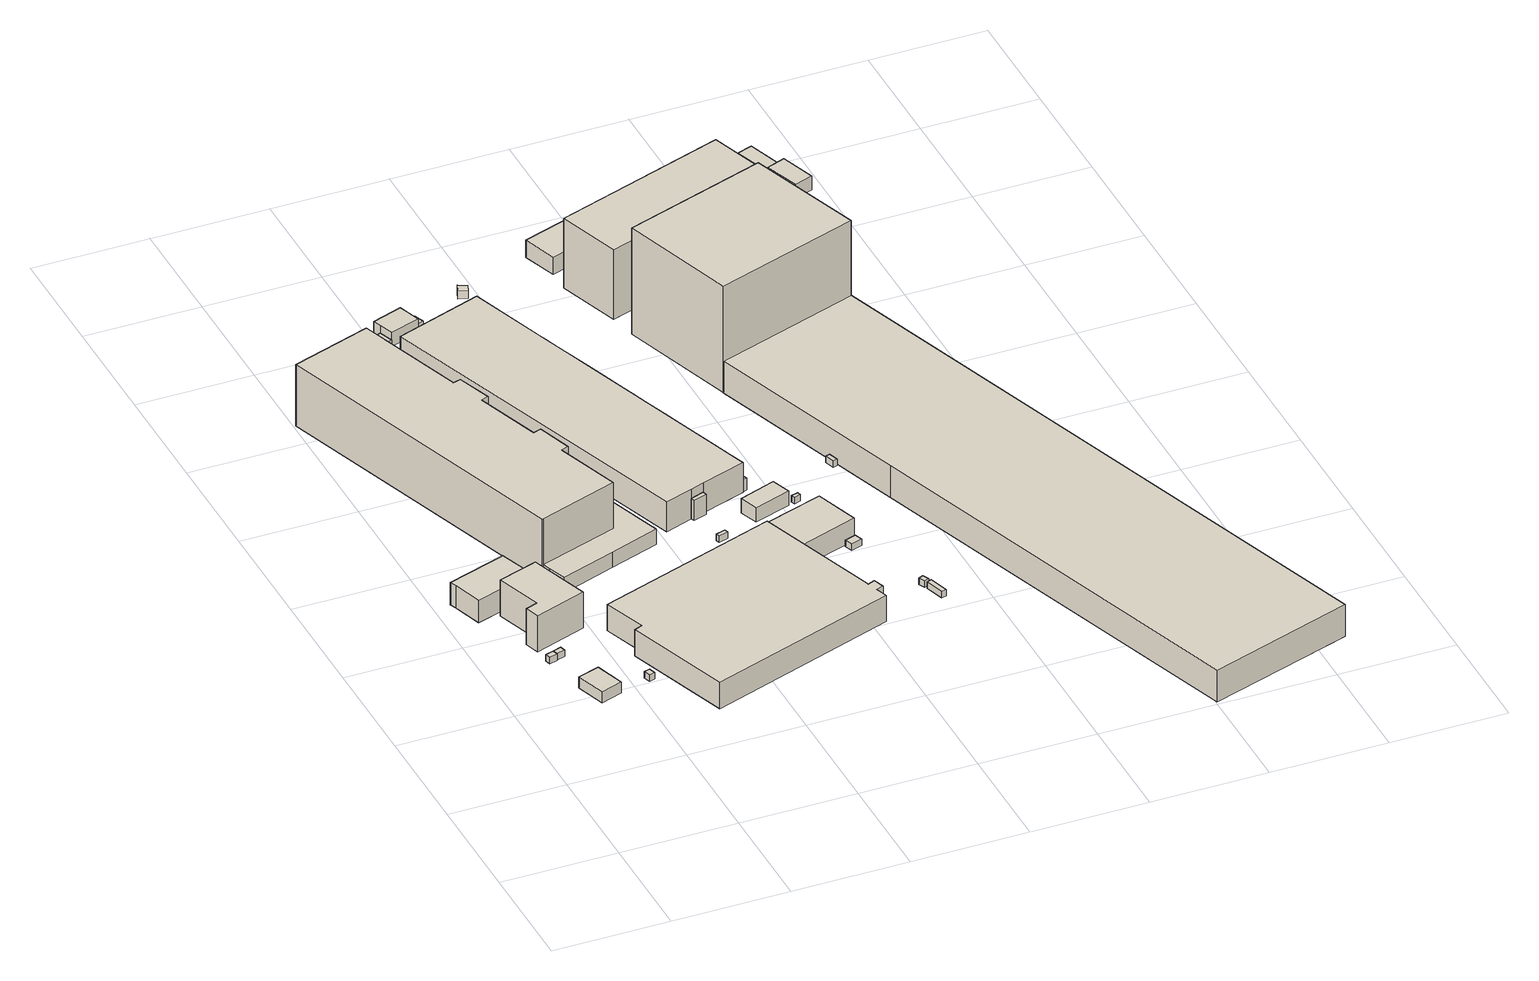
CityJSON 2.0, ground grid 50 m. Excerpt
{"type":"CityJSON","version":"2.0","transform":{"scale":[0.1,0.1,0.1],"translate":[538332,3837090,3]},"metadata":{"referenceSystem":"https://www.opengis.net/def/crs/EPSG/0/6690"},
"CityObjects":{
"building1":{"type":"Building","attributes":{"class":"3001","BuildingDetailAttribute.specifiedBuildingCoverageRate":0.6,"BuildingDetailAttribute.surveyYear":2017,"BuildingHighTideRiskAttribute.description":"1","BuildingHighTideRiskAttribute.rank":"2","BuildingHighTideRiskAttribute.depth":1.92,"BuildingIDAttribute.prefecture":"27","BuildingIDAttribute.city":"27104"},"geometry":[{"type":"Solid","lod":"1","boundaries":[[[[0,1,2,3]],[[2,4,5,3]],[[1,6,4,2]],[[0,7,6,1]],[[3,5,7,0]],[[4,6,7,5]]]]}]},
"building2":{"type":"Building","attributes":{"計測周辺長":46.52,"1/2500図郭":45,"区名":"此花区","町丁目名称":"常吉１丁目","街区番号":1,"class":"3001","usage":"441","measuredHeight":5.2,"storeysAboveGround":1,"BuildingDetailAttribute.buildingRoofEdgeArea":132.07,"BuildingDetailAttribute.buildingStructureType":"610","BuildingDetailAttribute.buildingStructureOrgType":"2","BuildingDetailAttribute.detailedUsage":"1510","BuildingDetailAttribute.specifiedBuildingCoverageRate":0.6,"BuildingDetailAttribute.surveyYear":2017,"BuildingHighTideRiskAttribute.description":"1","BuildingHighTideRiskAttribute.rank":"2","BuildingHighTideRiskAttribute.depth":2.09,"BuildingIDAttribute.prefecture":"27","BuildingIDAttribute.city":"27104"},"geometry":[{"type":"Solid","lod":"1","boundaries":[[[[8,9,10,11]],[[10,12,13,11]],[[9,14,12,10]],[[8,15,14,9]],[[11,13,15,8]],[[12,14,15,13]]]]}]},
"building3":{"type":"Building","attributes":{"class":"3001","BuildingDetailAttribute.specifiedBuildingCoverageRate":0.6,"BuildingDetailAttribute.surveyYear":2017,"BuildingHighTideRiskAttribute.description":"1","BuildingHighTideRiskAttribute.rank":"2","BuildingHighTideRiskAttribute.depth":1.92,"BuildingIDAttribute.prefecture":"27","BuildingIDAttribute.city":"27104"},"geometry":[{"type":"Solid","lod":"1","boundaries":[[[[16,17,18,19]],[[18,20,21,19]],[[17,22,20,18]],[[16,23,22,17]],[[19,21,23,16]],[[20,22,23,21]]]]}]},
"building4":{"type":"Building","attributes":{"計測周辺長":86.78,"1/2500図郭":45,"区名":"此花区","町丁目名称":"常吉１丁目","街区番号":1,"class":"3002","usage":"441","measuredHeight":10.4,"storeysAboveGround":2,"BuildingDetailAttribute.buildingRoofEdgeArea":440.98,"BuildingDetailAttribute.buildingStructureType":"610","BuildingDetailAttribute.buildingStructureOrgType":"2","BuildingDetailAttribute.detailedUsage":"1510","BuildingDetailAttribute.specifiedBuildingCoverageRate":0.6,"BuildingDetailAttribute.surveyYear":2017,"BuildingHighTideRiskAttribute.description":"1","BuildingHighTideRiskAttribute.rank":"2","BuildingHighTideRiskAttribute.depth":2.45,"BuildingIDAttribute.prefecture":"27","BuildingIDAttribute.city":"27104"},"geometry":[{"type":"Solid","lod":"1","boundaries":[[[[24,25,26,27,28,29]],[[28,30,31,29]],[[27,32,30,28]],[[26,33,32,27]],[[25,34,33,26]],[[24,35,34,25]],[[29,31,35,24]],[[30,32,33,34,35,31]]]]}]},
"building5":{"type":"Building","attributes":{"計測周辺長":102.3,"1/2500図郭":45,"区名":"此花区","町丁目名称":"常吉１丁目","街区番号":1,"class":"3002","usage":"431","measuredHeight":16.8,"storeysAboveGround":4,"BuildingDetailAttribute.buildingRoofEdgeArea":534.47,"BuildingDetailAttribute.buildingStructureType":"603","BuildingDetailAttribute.buildingStructureOrgType":"3","BuildingDetailAttribute.detailedUsage":"1720","BuildingDetailAttribute.specifiedBuildingCoverageRate":0.6,"BuildingDetailAttribute.surveyYear":2017,"BuildingHighTideRiskAttribute.description":"1","BuildingHighTideRiskAttribute.rank":"2","BuildingHighTideRiskAttribute.depth":2.04,"BuildingIDAttribute.prefecture":"27","BuildingIDAttribute.city":"27104"},"geometry":[{"type":"Solid","lod":"1","boundaries":[[[[36,37,38,39,40,41]],[[40,42,43,41]],[[39,44,42,40]],[[38,45,44,39]],[[37,46,45,38]],[[36,47,46,37]],[[41,43,47,36]],[[42,44,45,46,47,43]]]]}]},
"building6":{"type":"Building","attributes":{"class":"3001","BuildingDetailAttribute.specifiedBuildingCoverageRate":0.6,"BuildingDetailAttribute.surveyYear":2017,"BuildingHighTideRiskAttribute.description":"1","BuildingHighTideRiskAttribute.rank":"2","BuildingHighTideRiskAttribute.depth":1.84,"BuildingIDAttribute.prefecture":"27","BuildingIDAttribute.city":"27104"},"geometry":[{"type":"Solid","lod":"1","boundaries":[[[[48,49,50,51]],[[50,52,53,51]],[[49,54,52,50]],[[48,55,54,49]],[[51,53,55,48]],[[52,54,55,53]]]]}]},
"building7":{"type":"Building","attributes":{"計測周辺長":368.47,"1/2500図郭":45,"区名":"此花区","町丁目名称":"常吉１丁目","街区番号":1,"class":"3002","usage":"431","measuredHeight":28.6,"storeysAboveGround":4,"BuildingDetailAttribute.buildingRoofEdgeArea":5265.67,"BuildingDetailAttribute.buildingStructureType":"603","BuildingDetailAttribute.buildingStructureOrgType":"3","BuildingDetailAttribute.detailedUsage":"1720","BuildingDetailAttribute.specifiedBuildingCoverageRate":0.6,"BuildingDetailAttribute.surveyYear":2017,"BuildingHighTideRiskAttribute.description":"1","BuildingHighTideRiskAttribute.rank":"2","BuildingHighTideRiskAttribute.depth":2.55,"BuildingIDAttribute.prefecture":"27","BuildingIDAttribute.city":"27104"},"geometry":[{"type":"Solid","lod":"1","boundaries":[[[[56,57,58,59,60,61,62,63,64,65,66,67,68,69,70]],[[69,71,72,70]],[[68,73,71,69]],[[67,74,73,68]],[[66,75,74,67]],[[65,76,75,66]],[[64,77,76,65]],[[63,78,77,64]],[[62,79,78,63]],[[61,80,79,62]],[[60,81,80,61]],[[59,82,81,60]],[[58,83,82,59]],[[57,84,83,58]],[[56,85,84,57]],[[70,72,85,56]],[[71,73,74,75,76,77,78,79,80,81,82,83,84,85,72]]]]}]},
"building8":{"type":"Building","attributes":{"計測周辺長":368.47,"1/2500図郭":45,"区名":"此花区","町丁目名称":"常吉１丁目","街区番号":1,"class":"3003","usage":"431","measuredHeight":17.2,"storeysAboveGround":4,"BuildingDetailAttribute.buildingRoofEdgeArea":5265.67,"BuildingDetailAttribute.buildingStructureType":"603","BuildingDetailAttribute.buildingStructureOrgType":"3","BuildingDetailAttribute.detailedUsage":"1720","BuildingDetailAttribute.specifiedBuildingCoverageRate":0.6,"BuildingDetailAttribute.surveyYear":2017,"BuildingHighTideRiskAttribute.description":"1","BuildingHighTideRiskAttribute.rank":"2","BuildingHighTideRiskAttribute.depth":2.34,"BuildingIDAttribute.prefecture":"27","BuildingIDAttribute.city":"27104"},"geometry":[{"type":"MultiSurface","lod":"1","boundaries":[[[86,87,88,89]]]}]},
"building9":{"type":"Building","attributes":{"class":"3003","measuredHeight":17.2,"BuildingDetailAttribute.specifiedBuildingCoverageRate":0.6,"BuildingDetailAttribute.surveyYear":2017,"BuildingHighTideRiskAttribute.description":"1","BuildingHighTideRiskAttribute.rank":"2","BuildingHighTideRiskAttribute.depth":2.36,"BuildingIDAttribute.prefecture":"27","BuildingIDAttribute.city":"27104"},"geometry":[{"type":"Solid","lod":"1","boundaries":[[[[90,91,92]],[[91,93,94,92]],[[90,95,93,91]],[[92,94,95,90]],[[93,95,94]]]]}]},
"building10":{"type":"Building","attributes":{"計測周辺長":393.82,"1/2500図郭":45,"区名":"此花区","町丁目名称":"常吉１丁目","街区番号":1,"class":"3003","usage":"431","measuredHeight":7.1,"storeysAboveGround":2,"BuildingDetailAttribute.buildingRoofEdgeArea":1975.35,"BuildingDetailAttribute.buildingStructureType":"610","BuildingDetailAttribute.buildingStructureOrgType":"2","BuildingDetailAttribute.detailedUsage":"1720","BuildingDetailAttribute.specifiedBuildingCoverageRate":0.6,"BuildingDetailAttribute.surveyYear":2017,"BuildingHighTideRiskAttribute.description":"1","BuildingHighTideRiskAttribute.rank":"2","BuildingHighTideRiskAttribute.depth":2.43,"BuildingIDAttribute.prefecture":"27","BuildingIDAttribute.city":"27104"},"geometry":[{"type":"Solid","lod":"1","boundaries":[[[[96,97,98,99,100,101,102,89,86,103,104,105,106,107,108,109,110]],[[109,111,112,110]],[[108,113,111,109]],[[107,114,113,108]],[[106,115,114,107]],[[105,116,115,106]],[[104,117,116,105]],[[103,118,117,104]],[[86,119,118,103]],[[89,120,119,86]],[[102,121,120,89]],[[101,122,121,102]],[[100,123,122,101]],[[99,124,123,100]],[[98,125,124,99]],[[97,126,125,98]],[[96,127,126,97]],[[110,112,127,96]],[[111,113,114,115,116,117,118,119,120,121,122,123,124,125,126,127,112]]]]}]},
"building11":{"type":"Building","attributes":{"計測周辺長":293.39,"1/2500図郭":45,"区名":"此花区","町丁目名称":"常吉１丁目","街区番号":1,"class":"3001","usage":"431","measuredHeight":12.2,"storeysAboveGround":3,"BuildingDetailAttribute.buildingRoofEdgeArea":5353.62,"BuildingDetailAttribute.buildingStructureType":"603","BuildingDetailAttribute.buildingStructureOrgType":"3","BuildingDetailAttribute.detailedUsage":"1720","BuildingDetailAttribute.specifiedBuildingCoverageRate":0.6,"BuildingDetailAttribute.surveyYear":2017,"BuildingHighTideRiskAttribute.description":"1","BuildingHighTideRiskAttribute.rank":"2","BuildingHighTideRiskAttribute.depth":2.04,"BuildingIDAttribute.prefecture":"27","BuildingIDAttribute.city":"27104"},"geometry":[{"type":"Solid","lod":"1","boundaries":[[[[128,129,130,131,132,133,134,135,136,137]],[[136,138,139,137]],[[135,140,138,136]],[[134,141,140,135]],[[133,142,141,134]],[[132,143,142,133]],[[131,144,143,132]],[[130,145,144,131]],[[129,146,145,130]],[[128,147,146,129]],[[137,139,147,128]],[[138,140,141,142,143,144,145,146,147,139]]]]}]},
"building12":{"type":"Building","attributes":{"計測周辺長":13.87,"1/2500図郭":45,"区名":"此花区","町丁目名称":"常吉１丁目","街区番号":1,"class":"3001","usage":"431","measuredHeight":3.4,"storeysAboveGround":1,"BuildingDetailAttribute.buildingRoofEdgeArea":11.01,"BuildingDetailAttribute.buildingStructureType":"610","BuildingDetailAttribute.buildingStructureOrgType":"2","BuildingDetailAttribute.detailedUsage":"1720","BuildingDetailAttribute.specifiedBuildingCoverageRate":0.6,"BuildingDetailAttribute.surveyYear":2017,"BuildingHighTideRiskAttribute.description":"1","BuildingHighTideRiskAttribute.rank":"2","BuildingHighTideRiskAttribute.depth":2.72,"BuildingIDAttribute.prefecture":"27","BuildingIDAttribute.city":"27104"},"geometry":[{"type":"Solid","lod":"1","boundaries":[[[[148,149,150,151]],[[150,152,153,151]],[[149,154,152,150]],[[148,155,154,149]],[[151,153,155,148]],[[152,154,155,153]]]]}]},
"building13":{"type":"Building","attributes":{"class":"3001","BuildingDetailAttribute.specifiedBuildingCoverageRate":0.6,"BuildingDetailAttribute.surveyYear":2017,"BuildingHighTideRiskAttribute.description":"1","BuildingHighTideRiskAttribute.rank":"2","BuildingHighTideRiskAttribute.depth":2.04,"BuildingIDAttribute.prefecture":"27","BuildingIDAttribute.city":"27104"},"geometry":[{"type":"Solid","lod":"1","boundaries":[[[[156,157,158,159]],[[158,160,161,159]],[[157,162,160,158]],[[156,163,162,157]],[[159,161,163,156]],[[160,162,163,161]]]]}]},
"building14":{"type":"Building","attributes":{"計測周辺長":26.17,"1/2500図郭":45,"区名":"此花区","町丁目名称":"常吉１丁目","街区番号":1,"class":"3001","usage":"431","measuredHeight":3.2,"storeysAboveGround":1,"BuildingDetailAttribute.buildingRoofEdgeArea":42.69,"BuildingDetailAttribute.buildingStructureType":"610","BuildingDetailAttribute.buildingStructureOrgType":"2","BuildingDetailAttribute.detailedUsage":"1720","BuildingDetailAttribute.specifiedBuildingCoverageRate":0.6,"BuildingDetailAttribute.surveyYear":2017,"BuildingHighTideRiskAttribute.description":"1","BuildingHighTideRiskAttribute.rank":"2","BuildingHighTideRiskAttribute.depth":2.39,"BuildingIDAttribute.prefecture":"27","BuildingIDAttribute.city":"27104"},"geometry":[{"type":"Solid","lod":"1","boundaries":[[[[164,165,166,167]],[[166,168,169,167]],[[165,170,168,166]],[[164,171,170,165]],[[167,169,171,164]],[[168,170,171,169]]]]}]},
"building15":{"type":"Building","attributes":{"計測周辺長":47.71,"1/2500図郭":45,"区名":"此花区","町丁目名称":"常吉１丁目","街区番号":1,"class":"3001","usage":"431","measuredHeight":6.5,"storeysAboveGround":2,"BuildingDetailAttribute.buildingRoofEdgeArea":138.67,"BuildingDetailAttribute.buildingStructureType":"610","BuildingDetailAttribute.buildingStructureOrgType":"2","BuildingDetailAttribute.detailedUsage":"1720","BuildingDetailAttribute.specifiedBuildingCoverageRate":0.6,"BuildingDetailAttribute.surveyYear":2017,"BuildingHighTideRiskAttribute.description":"1","BuildingHighTideRiskAttribute.rank":"2","BuildingHighTideRiskAttribute.depth":2.25,"BuildingIDAttribute.prefecture":"27","BuildingIDAttribute.city":"27104"},"geometry":[{"type":"Solid","lod":"1","boundaries":[[[[172,173,174,175,176,177,178]],[[177,179,180,178]],[[176,181,179,177]],[[175,182,181,176]],[[174,183,182,175]],[[173,184,183,174]],[[172,185,184,173]],[[178,180,185,172]],[[179,181,182,183,184,185,180]]]]}]},
"building16":{"type":"Building","attributes":{"class":"3001","BuildingDetailAttribute.specifiedBuildingCoverageRate":0.6,"BuildingDetailAttribute.surveyYear":2017,"BuildingHighTideRiskAttribute.description":"1","BuildingHighTideRiskAttribute.rank":"2","BuildingHighTideRiskAttribute.depth":2.09,"BuildingIDAttribute.prefecture":"27","BuildingIDAttribute.city":"27104"},"geometry":[{"type":"Solid","lod":"1","boundaries":[[[[186,187,188,189,190,191]],[[190,192,193,191]],[[189,194,192,190]],[[188,195,194,189]],[[187,196,195,188]],[[186,197,196,187]],[[191,193,197,186]],[[192,194,195,196,197,193]]]]}]},
"building17":{"type":"Building","attributes":{"計測周辺長":15.79,"1/2500図郭":45,"区名":"此花区","町丁目名称":"常吉１丁目","街区番号":1,"class":"3001","usage":"431","measuredHeight":3.5,"storeysAboveGround":2,"BuildingDetailAttribute.buildingRoofEdgeArea":14.88,"BuildingDetailAttribute.buildingStructureType":"610","BuildingDetailAttribute.buildingStructureOrgType":"2","BuildingDetailAttribute.detailedUsage":"1720","BuildingDetailAttribute.specifiedBuildingCoverageRate":0.6,"BuildingDetailAttribute.surveyYear":2017,"BuildingHighTideRiskAttribute.description":"1","BuildingHighTideRiskAttribute.rank":"2","BuildingHighTideRiskAttribute.depth":2.13,"BuildingIDAttribute.prefecture":"27","BuildingIDAttribute.city":"27104"},"geometry":[{"type":"Solid","lod":"1","boundaries":[[[[198,199,200,201]],[[200,202,203,201]],[[199,204,202,200]],[[198,205,204,199]],[[201,203,205,198]],[[202,204,205,203]]]]}]},
"building18":{"type":"Building","attributes":{"class":"3003","measuredHeight":9.5,"BuildingDetailAttribute.specifiedBuildingCoverageRate":0.6,"BuildingDetailAttribute.surveyYear":2017,"BuildingHighTideRiskAttribute.description":"1","BuildingHighTideRiskAttribute.rank":"2","BuildingHighTideRiskAttribute.depth":2.03,"BuildingIDAttribute.prefecture":"27","BuildingIDAttribute.city":"27104"},"geometry":[{"type":"Solid","lod":"1","boundaries":[[[[206,207,208,209]],[[208,210,211,209]],[[207,212,210,208]],[[206,213,212,207]],[[209,211,213,206]],[[210,212,213,211]]]]}]},
"building19":{"type":"Building","attributes":{"計測周辺長":381.69,"1/2500図郭":45,"区名":"此花区","町丁目名称":"常吉１丁目","街区番号":1,"class":"3001","usage":"431","measuredHeight":13.9,"storeysAboveGround":3,"BuildingDetailAttribute.buildingRoofEdgeArea":5994.5,"BuildingDetailAttribute.buildingStructureType":"610","BuildingDetailAttribute.buildingStructureOrgType":"2","BuildingDetailAttribute.detailedUsage":"1720","BuildingDetailAttribute.specifiedBuildingCoverageRate":0.6,"BuildingDetailAttribute.surveyYear":2017,"BuildingHighTideRiskAttribute.description":"1","BuildingHighTideRiskAttribute.rank":"2","BuildingHighTideRiskAttribute.depth":1.94,"BuildingIDAttribute.prefecture":"27","BuildingIDAttribute.city":"27104"},"geometry":[{"type":"Solid","lod":"1","boundaries":[[[[214,215,216,217,218,219,220,221,222,223,224,225,226,227,228,229,230,231,232,233]],[[232,234,235,233]],[[231,236,234,232]],[[230,237,236,231]],[[229,238,237,230]],[[228,239,238,229]],[[227,240,239,228]],[[226,241,240,227]],[[225,242,241,226]],[[224,243,242,225]],[[223,244,243,224]],[[222,245,244,223]],[[221,246,245,222]],[[220,247,246,221]],[[219,248,247,220]],[[218,249,248,219]],[[217,250,249,218]],[[216,251,250,217]],[[215,252,251,216]],[[214,253,252,215]],[[233,235,253,214]],[[234,236,237,238,239,240,241,242,243,244,245,246,247,248,249,250,251,252,253,235]]]]}]},
"building20":{"type":"Building","attributes":{"class":"3003","BuildingDetailAttribute.specifiedBuildingCoverageRate":0.6,"BuildingDetailAttribute.surveyYear":2017,"BuildingHighTideRiskAttribute.description":"1","BuildingHighTideRiskAttribute.rank":"2","BuildingHighTideRiskAttribute.depth":2,"BuildingIDAttribute.prefecture":"27","BuildingIDAttribute.city":"27104"},"geometry":[{"type":"Solid","lod":"1","boundaries":[[[[254,255,256,257]],[[256,258,259,257]],[[255,260,258,256]],[[254,261,260,255]],[[257,259,261,254]],[[258,260,261,259]]]]}]},
"building21":{"type":"Building","attributes":{"class":"3003","measuredHeight":5.8,"BuildingDetailAttribute.specifiedBuildingCoverageRate":0.6,"BuildingDetailAttribute.surveyYear":2017,"BuildingHighTideRiskAttribute.description":"1","BuildingHighTideRiskAttribute.rank":"2","BuildingHighTideRiskAttribute.depth":1.98,"BuildingIDAttribute.prefecture":"27","BuildingIDAttribute.city":"27104"},"geometry":[{"type":"Solid","lod":"1","boundaries":[[[[262,263,264,265]],[[264,266,267,265]],[[263,268,266,264]],[[262,269,268,263]],[[265,267,269,262]],[[266,268,269,267]]]]}]},
"building22":{"type":"Building","attributes":{"計測周辺長":94.95,"1/2500図郭":45,"区名":"此花区","町丁目名称":"常吉１丁目","街区番号":1,"class":"3001","usage":"431","measuredHeight":10.3,"storeysAboveGround":3,"BuildingDetailAttribute.buildingRoofEdgeArea":551.23,"BuildingDetailAttribute.buildingStructureType":"603","BuildingDetailAttribute.buildingStructureOrgType":"3","BuildingDetailAttribute.detailedUsage":"1720","BuildingDetailAttribute.specifiedBuildingCoverageRate":0.6,"BuildingDetailAttribute.surveyYear":2017,"BuildingHighTideRiskAttribute.description":"1","BuildingHighTideRiskAttribute.rank":"2","BuildingHighTideRiskAttribute.depth":2.44,"BuildingIDAttribute.prefecture":"27","BuildingIDAttribute.city":"27104"},"geometry":[{"type":"Solid","lod":"1","boundaries":[[[[270,271,272,273]],[[272,274,275,273]],[[271,276,274,272]],[[270,277,276,271]],[[273,275,277,270]],[[274,276,277,275]]]]}]},
"building23":{"type":"Building","attributes":{"class":"3003","measuredHeight":3.4,"BuildingDetailAttribute.specifiedBuildingCoverageRate":0.6,"BuildingDetailAttribute.surveyYear":2017,"BuildingHighTideRiskAttribute.description":"1","BuildingHighTideRiskAttribute.rank":"2","BuildingHighTideRiskAttribute.depth":1.93,"BuildingIDAttribute.prefecture":"27","BuildingIDAttribute.city":"27104"},"geometry":[{"type":"Solid","lod":"1","boundaries":[[[[278,279,280,281]],[[280,282,283,281]],[[279,284,282,280]],[[278,285,284,279]],[[281,283,285,278]],[[282,284,285,283]]]]}]},
"building24":{"type":"Building","attributes":{"class":"3003","measuredHeight":6.5,"BuildingDetailAttribute.specifiedBuildingCoverageRate":0.6,"BuildingDetailAttribute.surveyYear":2017,"BuildingHighTideRiskAttribute.description":"1","BuildingHighTideRiskAttribute.rank":"2","BuildingHighTideRiskAttribute.depth":1.94,"BuildingIDAttribute.prefecture":"27","BuildingIDAttribute.city":"27104"},"geometry":[{"type":"Solid","lod":"1","boundaries":[[[[286,287,288,289]],[[288,290,291,289]],[[287,292,290,288]],[[286,293,292,287]],[[289,291,293,286]],[[290,292,293,291]]]]}]},
"building25":{"type":"Building","attributes":{"class":"3003","measuredHeight":3.8,"BuildingDetailAttribute.specifiedBuildingCoverageRate":0.6,"BuildingDetailAttribute.surveyYear":2017,"BuildingHighTideRiskAttribute.description":"1","BuildingHighTideRiskAttribute.rank":"2","BuildingHighTideRiskAttribute.depth":2.06,"BuildingIDAttribute.prefecture":"27","BuildingIDAttribute.city":"27104"},"geometry":[{"type":"Solid","lod":"1","boundaries":[[[[294,295,296,297]],[[296,298,299,297]],[[295,300,298,296]],[[294,301,300,295]],[[297,299,301,294]],[[298,300,301,299]]]]}]},
"building26":{"type":"Building","attributes":{"計測周辺長":50.9,"1/2500図郭":45,"区名":"此花区","町丁目名称":"常吉１丁目","街区番号":1,"class":"3001","usage":"431","measuredHeight":6.7,"storeysAboveGround":2,"BuildingDetailAttribute.buildingRoofEdgeArea":144.68,"BuildingDetailAttribute.buildingStructureType":"610","BuildingDetailAttribute.buildingStructureOrgType":"2","BuildingDetailAttribute.detailedUsage":"1720","BuildingDetailAttribute.specifiedBuildingCoverageRate":0.6,"BuildingDetailAttribute.surveyYear":2017,"BuildingHighTideRiskAttribute.description":"1","BuildingHighTideRiskAttribute.rank":"2","BuildingHighTideRiskAttribute.depth":2.11,"BuildingIDAttribute.prefecture":"27","BuildingIDAttribute.city":"27104"},"geometry":[{"type":"Solid","lod":"1","boundaries":[[[[302,303,304,305]],[[304,306,307,305]],[[303,308,306,304]],[[302,309,308,303]],[[305,307,309,302]],[[306,308,309,307]]]]}]},
"building27":{"type":"Building","attributes":{"class":"3003","measuredHeight":5.8,"BuildingDetailAttribute.specifiedBuildingCoverageRate":0.6,"BuildingDetailAttribute.surveyYear":2017,"BuildingHighTideRiskAttribute.description":"1","BuildingHighTideRiskAttribute.rank":"2","BuildingHighTideRiskAttribute.depth":2.01,"BuildingIDAttribute.prefecture":"27","BuildingIDAttribute.city":"27104"},"geometry":[{"type":"Solid","lod":"1","boundaries":[[[[310,311,312,313]],[[312,314,315,313]],[[311,316,314,312]],[[310,317,316,311]],[[313,315,317,310]],[[314,316,317,315]]]]}]},
"building28":{"type":"Building","attributes":{"class":"3003","measuredHeight":6.1,"BuildingDetailAttribute.specifiedBuildingCoverageRate":0.6,"BuildingDetailAttribute.surveyYear":2017,"BuildingHighTideRiskAttribute.description":"1","BuildingHighTideRiskAttribute.rank":"2","BuildingHighTideRiskAttribute.depth":2.07,"BuildingIDAttribute.prefecture":"27","BuildingIDAttribute.city":"27104"},"geometry":[{"type":"Solid","lod":"1","boundaries":[[[[318,319,320,321]],[[320,322,323,321]],[[319,324,322,320]],[[318,325,324,319]],[[321,323,325,318]],[[322,324,325,323]]]]}]},
"building29":{"type":"Building","attributes":{"class":"3003","measuredHeight":5.7,"BuildingDetailAttribute.specifiedBuildingCoverageRate":0.6,"BuildingDetailAttribute.surveyYear":2017,"BuildingHighTideRiskAttribute.description":"1","BuildingHighTideRiskAttribute.rank":"2","BuildingHighTideRiskAttribute.depth":1.98,"BuildingIDAttribute.prefecture":"27","BuildingIDAttribute.city":"27104"},"geometry":[{"type":"Solid","lod":"1","boundaries":[[[[326,327,328,329]],[[328,330,331,329]],[[327,332,330,328]],[[326,333,332,327]],[[329,331,333,326]],[[330,332,333,331]]]]}]},
"building30":{"type":"Building","attributes":{"class":"3001","measuredHeight":3.6,"BuildingDetailAttribute.specifiedBuildingCoverageRate":0.6,"BuildingDetailAttribute.surveyYear":2017,"BuildingHighTideRiskAttribute.description":"1","BuildingHighTideRiskAttribute.rank":"2","BuildingHighTideRiskAttribute.depth":2.44,"BuildingIDAttribute.prefecture":"27","BuildingIDAttribute.city":"27104"},"geometry":[{"type":"Solid","lod":"1","boundaries":[[[[334,335,336,337]],[[336,338,339,337]],[[335,340,338,336]],[[334,341,340,335]],[[337,339,341,334]],[[338,340,341,339]]]]}]},
"building31":{"type":"Building","attributes":{"class":"3001","BuildingDetailAttribute.specifiedBuildingCoverageRate":0.6,"BuildingDetailAttribute.surveyYear":2017,"BuildingHighTideRiskAttribute.description":"1","BuildingHighTideRiskAttribute.rank":"2","BuildingHighTideRiskAttribute.depth":2.55,"BuildingIDAttribute.prefecture":"27","BuildingIDAttribute.city":"27104"},"geometry":[{"type":"Solid","lod":"1","boundaries":[[[[342,343,344,345]],[[344,346,347,345]],[[343,348,346,344]],[[342,349,348,343]],[[345,347,349,342]],[[346,348,349,347]]]]}]},
"building32":{"type":"Building","attributes":{"class":"3001","BuildingDetailAttribute.specifiedBuildingCoverageRate":0.6,"BuildingDetailAttribute.surveyYear":2017,"BuildingHighTideRiskAttribute.description":"1","BuildingHighTideRiskAttribute.rank":"2","BuildingHighTideRiskAttribute.depth":2.46,"BuildingIDAttribute.prefecture":"27","BuildingIDAttribute.city":"27104"},"geometry":[{"type":"Solid","lod":"1","boundaries":[[[[350,351,352,353]],[[352,354,355,353]],[[351,356,354,352]],[[350,357,356,351]],[[353,355,357,350]],[[354,356,357,355]]]]}]},
"building33":{"type":"Building","attributes":{"class":"3001","BuildingDetailAttribute.specifiedBuildingCoverageRate":0.6,"BuildingDetailAttribute.surveyYear":2017,"BuildingHighTideRiskAttribute.description":"1","BuildingHighTideRiskAttribute.rank":"2","BuildingHighTideRiskAttribute.depth":2.5,"BuildingIDAttribute.prefecture":"27","BuildingIDAttribute.city":"27104"},"geometry":[{"type":"Solid","lod":"1","boundaries":[[[[358,359,360,361]],[[360,362,363,361]],[[359,364,362,360]],[[358,365,364,359]],[[361,363,365,358]],[[362,364,365,363]]]]}]},
"building34":{"type":"Building","attributes":{"class":"3001","BuildingDetailAttribute.specifiedBuildingCoverageRate":0.6,"BuildingDetailAttribute.surveyYear":2017,"BuildingHighTideRiskAttribute.description":"1","BuildingHighTideRiskAttribute.rank":"2","BuildingHighTideRiskAttribute.depth":2.5,"BuildingIDAttribute.prefecture":"27","BuildingIDAttribute.city":"27104"},"geometry":[{"type":"Solid","lod":"1","boundaries":[[[[366,367,368,369]],[[368,370,371,369]],[[367,372,370,368]],[[366,373,372,367]],[[369,371,373,366]],[[370,372,373,371]]]]}]},
"building35":{"type":"Building","attributes":{"class":"3001","BuildingDetailAttribute.specifiedBuildingCoverageRate":0.6,"BuildingDetailAttribute.surveyYear":2017,"BuildingHighTideRiskAttribute.description":"1","BuildingHighTideRiskAttribute.rank":"2","BuildingHighTideRiskAttribute.depth":2.54,"BuildingIDAttribute.prefecture":"27","BuildingIDAttribute.city":"27104"},"geometry":[{"type":"Solid","lod":"1","boundaries":[[[[374,375,376,377]],[[376,378,379,377]],[[375,380,378,376]],[[374,381,380,375]],[[377,379,381,374]],[[378,380,381,379]]]]}]},
"building36":{"type":"Building","attributes":{"計測周辺長":143.31,"1/2500図郭":45,"区名":"此花区","町丁目名称":"常吉１丁目","街区番号":1,"class":"3001","usage":"441","measuredHeight":8.1,"storeysAboveGround":2,"BuildingDetailAttribute.buildingRoofEdgeArea":875.64,"BuildingDetailAttribute.buildingStructureType":"610","BuildingDetailAttribute.buildingStructureOrgType":"2","BuildingDetailAttribute.detailedUsage":"1520","BuildingDetailAttribute.specifiedBuildingCoverageRate":0.6,"BuildingDetailAttribute.surveyYear":2017,"BuildingHighTideRiskAttribute.description":"1","BuildingHighTideRiskAttribute.rank":"2","BuildingHighTideRiskAttribute.depth":2.26,"BuildingIDAttribute.prefecture":"27","BuildingIDAttribute.city":"27104"},"geometry":[{"type":"Solid","lod":"1","boundaries":[[[[382,383,384,385]],[[384,386,387,385]],[[383,388,386,384]],[[382,389,388,383]],[[385,387,389,382]],[[386,388,389,387]]]]}]},
"building37":{"type":"Building","attributes":{"計測周辺長":237.02,"1/2500図郭":45,"区名":"此花区","町丁目名称":"常吉１丁目","街区番号":1,"class":"3002","usage":"441","measuredHeight":49.5,"storeysAboveGround":3,"BuildingDetailAttribute.buildingRoofEdgeArea":3469.06,"BuildingDetailAttribute.buildingStructureType":"610","BuildingDetailAttribute.buildingStructureOrgType":"2","BuildingDetailAttribute.detailedUsage":"1520","BuildingDetailAttribute.specifiedBuildingCoverageRate":0.6,"BuildingDetailAttribute.surveyYear":2017,"BuildingHighTideRiskAttribute.description":"1","BuildingHighTideRiskAttribute.rank":"2","BuildingHighTideRiskAttribute.depth":2.46,"BuildingIDAttribute.prefecture":"27","BuildingIDAttribute.city":"27104"},"geometry":[{"type":"Solid","lod":"1","boundaries":[[[[390,391,392,393]],[[392,394,395,393]],[[391,396,394,392]],[[390,397,396,391]],[[393,395,397,390]],[[394,396,397,395]]]]}]},
"building38":{"type":"Building","attributes":{"計測周辺長":694.27,"1/2500図郭":45,"区名":"此花区","町丁目名称":"常吉１丁目","街区番号":1,"class":"3002","usage":"441","measuredHeight":14.8,"storeysAboveGround":3,"BuildingDetailAttribute.buildingRoofEdgeArea":18555.43,"BuildingDetailAttribute.buildingStructureType":"610","BuildingDetailAttribute.buildingStructureOrgType":"2","BuildingDetailAttribute.detailedUsage":"1520","BuildingDetailAttribute.specifiedBuildingCoverageRate":0.6,"BuildingDetailAttribute.surveyYear":2017,"BuildingHighTideRiskAttribute.description":"1","BuildingHighTideRiskAttribute.rank":"2","BuildingHighTideRiskAttribute.depth":2.32,"BuildingIDAttribute.prefecture":"27","BuildingIDAttribute.city":"27104"},"geometry":[{"type":"Solid","lod":"1","boundaries":[[[[398,399,400,401,402,403]],[[402,404,405,403]],[[401,406,404,402]],[[400,407,406,401]],[[399,408,407,400]],[[398,409,408,399]],[[403,405,409,398]],[[404,406,407,408,409,405]]]]}]},
"building39":{"type":"Building","attributes":{"計測周辺長":214.78,"1/2500図郭":45,"区名":"此花区","町丁目名称":"常吉１丁目","街区番号":1,"class":"3002","usage":"441","measuredHeight":32.4,"storeysAboveGround":3,"BuildingDetailAttribute.buildingRoofEdgeArea":2251.09,"BuildingDetailAttribute.buildingStructureType":"610","BuildingDetailAttribute.buildingStructureOrgType":"2","BuildingDetailAttribute.detailedUsage":"1520","BuildingDetailAttribute.specifiedBuildingCoverageRate":0.6,"BuildingDetailAttribute.surveyYear":2017,"BuildingHighTideRiskAttribute.description":"1","BuildingHighTideRiskAttribute.rank":"2","BuildingHighTideRiskAttribute.depth":2.64,"BuildingIDAttribute.prefecture":"27","BuildingIDAttribute.city":"27104"},"geometry":[{"type":"Solid","lod":"1","boundaries":[[[[410,411,412,413]],[[412,414,415,413]],[[411,416,414,412]],[[410,417,416,411]],[[413,415,417,410]],[[414,416,417,415]]]]}]},
"building40":{"type":"Building","attributes":{"計測周辺長":9.85,"1/2500図郭":45,"区名":"此花区","町丁目名称":"常吉１丁目","街区番号":1,"class":"3001","usage":"441","storeysAboveGround":1,"BuildingDetailAttribute.buildingRoofEdgeArea":6.02,"BuildingDetailAttribute.buildingStructureType":"610","BuildingDetailAttribute.buildingStructureOrgType":"2","BuildingDetailAttribute.detailedUsage":"1520","BuildingDetailAttribute.specifiedBuildingCoverageRate":0.6,"BuildingDetailAttribute.surveyYear":2017,"BuildingHighTideRiskAttribute.description":"1","BuildingHighTideRiskAttribute.rank":"2","BuildingHighTideRiskAttribute.depth":2.28,"BuildingIDAttribute.prefecture":"27","BuildingIDAttribute.city":"27104"},"geometry":[{"type":"Solid","lod":"1","boundaries":[[[[418,419,420,421]],[[420,422,423,421]],[[419,424,422,420]],[[418,425,424,419]],[[421,423,425,418]],[[422,424,425,423]]]]}]},
"building41":{"type":"Building","attributes":{"計測周辺長":15.18,"1/2500図郭":45,"区名":"此花区","町丁目名称":"常吉１丁目","街区番号":1,"class":"3001","usage":"441","measuredHeight":3.3,"storeysAboveGround":1,"BuildingDetailAttribute.buildingRoofEdgeArea":12.38,"BuildingDetailAttribute.buildingStructureType":"610","BuildingDetailAttribute.buildingStructureOrgType":"2","BuildingDetailAttribute.detailedUsage":"1520","BuildingDetailAttribute.specifiedBuildingCoverageRate":0.6,"BuildingDetailAttribute.surveyYear":2017,"BuildingHighTideRiskAttribute.description":"1","BuildingHighTideRiskAttribute.rank":"2","BuildingHighTideRiskAttribute.depth":2.55,"BuildingIDAttribute.prefecture":"27","BuildingIDAttribute.city":"27104"},"geometry":[{"type":"Solid","lod":"1","boundaries":[[[[426,427,428,429]],[[428,430,431,429]],[[427,432,430,428]],[[426,433,432,427]],[[429,431,433,426]],[[430,432,433,431]]]]}]},
"building42":{"type":"Building","attributes":{"計測周辺長":54.53,"1/2500図郭":45,"区名":"此花区","町丁目名称":"常吉１丁目","街区番号":1,"class":"3001","usage":"441","measuredHeight":6.5,"storeysAboveGround":2,"BuildingDetailAttribute.buildingRoofEdgeArea":156.93,"BuildingDetailAttribute.buildingStructureType":"610","BuildingDetailAttribute.buildingStructureOrgType":"2","BuildingDetailAttribute.detailedUsage":"1520","BuildingDetailAttribute.specifiedBuildingCoverageRate":0.6,"BuildingDetailAttribute.surveyYear":2017,"BuildingHighTideRiskAttribute.description":"1","BuildingHighTideRiskAttribute.rank":"2","BuildingHighTideRiskAttribute.depth":2.51,"BuildingIDAttribute.prefecture":"27","BuildingIDAttribute.city":"27104"},"geometry":[{"type":"Solid","lod":"1","boundaries":[[[[434,435,436,437]],[[436,438,439,437]],[[435,440,438,436]],[[434,441,440,435]],[[437,439,441,434]],[[438,440,441,439]]]]}]},
"building43":{"type":"Building","attributes":{"計測周辺長":32.99,"1/2500図郭":45,"区名":"此花区","町丁目名称":"酉島５丁目","街区番号":11,"class":"3001","usage":"452","measuredHeight":7.4,"storeysAboveGround":2,"BuildingDetailAttribute.buildingRoofEdgeArea":66.19,"BuildingDetailAttribute.buildingStructureType":"610","BuildingDetailAttribute.buildingStructureOrgType":"2","BuildingDetailAttribute.detailedUsage":"1610","BuildingDetailAttribute.specifiedBuildingCoverageRate":0.6,"BuildingDetailAttribute.surveyYear":2017,"BuildingHighTideRiskAttribute.description":"1","BuildingHighTideRiskAttribute.rank":"2","BuildingHighTideRiskAttribute.depth":2.22,"BuildingIDAttribute.prefecture":"27","BuildingIDAttribute.city":"27104"},"geometry":[{"type":"Solid","lod":"1","boundaries":[[[[442,443,444,445,446,447]],[[446,448,449,447]],[[445,450,448,446]],[[444,451,450,445]],[[443,452,451,444]],[[442,453,452,443]],[[447,449,453,442]],[[448,450,451,452,453,449]]]]}]},
"building44":{"type":"Building","attributes":{"計測周辺長":32.42,"1/2500図郭":45,"区名":"此花区","町丁目名称":"酉島５丁目","街区番号":11,"class":"3001","usage":"452","storeysAboveGround":1,"BuildingDetailAttribute.buildingRoofEdgeArea":53.56,"BuildingDetailAttribute.buildingStructureType":"610","BuildingDetailAttribute.buildingStructureOrgType":"2","BuildingDetailAttribute.detailedUsage":"1610","BuildingDetailAttribute.specifiedBuildingCoverageRate":0.6,"BuildingDetailAttribute.surveyYear":2017,"BuildingHighTideRiskAttribute.description":"1","BuildingHighTideRiskAttribute.rank":"2","BuildingHighTideRiskAttribute.depth":2.27,"BuildingIDAttribute.prefecture":"27","BuildingIDAttribute.city":"27104"},"geometry":[{"type":"Solid","lod":"1","boundaries":[[[[454,455,456,457]],[[456,458,459,457]],[[455,460,458,456]],[[454,461,460,455]],[[457,459,461,454]],[[458,460,461,459]]]]}]},
"building45":{"type":"Building","attributes":{"計測周辺長":50.61,"1/2500図郭":45,"区名":"此花区","町丁目名称":"酉島５丁目","街区番号":11,"class":"3001","usage":"452","measuredHeight":7.1,"storeysAboveGround":2,"BuildingDetailAttribute.buildingRoofEdgeArea":154.22,"BuildingDetailAttribute.buildingStructureType":"610","BuildingDetailAttribute.buildingStructureOrgType":"2","BuildingDetailAttribute.detailedUsage":"1610","BuildingDetailAttribute.specifiedBuildingCoverageRate":0.6,"BuildingDetailAttribute.surveyYear":2017,"BuildingHighTideRiskAttribute.description":"1","BuildingHighTideRiskAttribute.rank":"2","BuildingHighTideRiskAttribute.depth":2.12,"BuildingIDAttribute.prefecture":"27","BuildingIDAttribute.city":"27104"},"geometry":[{"type":"Solid","lod":"1","boundaries":[[[[462,463,464,465]],[[464,466,467,465]],[[463,468,466,464]],[[462,469,468,463]],[[465,467,469,462]],[[466,468,469,467]]]]}]},
"building46":{"type":"Building","attributes":{"計測周辺長":27.26,"1/2500図郭":45,"区名":"此花区","町丁目名称":"酉島５丁目","街区番号":11,"class":"3003","usage":"452","measuredHeight":4.8,"storeysAboveGround":1,"BuildingDetailAttribute.buildingRoofEdgeArea":46.47,"BuildingDetailAttribute.buildingStructureType":"610","BuildingDetailAttribute.buildingStructureOrgType":"2","BuildingDetailAttribute.detailedUsage":"1610","BuildingDetailAttribute.specifiedBuildingCoverageRate":0.6,"BuildingDetailAttribute.surveyYear":2017,"BuildingHighTideRiskAttribute.description":"1","BuildingHighTideRiskAttribute.rank":"2","BuildingHighTideRiskAttribute.depth":2.25,"BuildingIDAttribute.prefecture":"27","BuildingIDAttribute.city":"27104"},"geometry":[{"type":"Solid","lod":"1","boundaries":[[[[470,471,472,473,474]],[[473,475,476,474]],[[472,477,475,473]],[[471,478,477,472]],[[470,479,478,471]],[[474,476,479,470]],[[475,477,478,479,476]]]]}]},
"building47":{"type":"Building","attributes":{"計測周辺長":38,"1/2500図郭":45,"区名":"此花区","町丁目名称":"酉島５丁目","街区番号":11,"class":"3003","usage":"452","measuredHeight":4,"storeysAboveGround":1,"BuildingDetailAttribute.buildingRoofEdgeArea":80.06,"BuildingDetailAttribute.buildingStructureType":"610","BuildingDetailAttribute.buildingStructureOrgType":"2","BuildingDetailAttribute.detailedUsage":"1610","BuildingDetailAttribute.specifiedBuildingCoverageRate":0.6,"BuildingDetailAttribute.surveyYear":2017,"BuildingHighTideRiskAttribute.description":"1","BuildingHighTideRiskAttribute.rank":"2","BuildingHighTideRiskAttribute.depth":2.22,"BuildingIDAttribute.prefecture":"27","BuildingIDAttribute.city":"27104"},"geometry":[{"type":"Solid","lod":"1","boundaries":[[[[480,481,482,483,484]],[[483,485,486,484]],[[482,487,485,483]],[[481,488,487,482]],[[480,489,488,481]],[[484,486,489,480]],[[485,487,488,489,486]]]]}]},
"building48":{"type":"Building","attributes":{"計測周辺長":45.06,"1/2500図郭":45,"区名":"此花区","町丁目名称":"酉島５丁目","街区番号":11,"class":"3001","usage":"452","measuredHeight":4,"storeysAboveGround":1,"BuildingDetailAttribute.buildingRoofEdgeArea":108.69,"BuildingDetailAttribute.buildingStructureType":"603","BuildingDetailAttribute.buildingStructureOrgType":"3","BuildingDetailAttribute.detailedUsage":"1610","BuildingDetailAttribute.specifiedBuildingCoverageRate":0.6,"BuildingDetailAttribute.surveyYear":2017,"BuildingHighTideRiskAttribute.description":"1","BuildingHighTideRiskAttribute.rank":"2","BuildingHighTideRiskAttribute.depth":1.87,"BuildingIDAttribute.prefecture":"27","BuildingIDAttribute.city":"27104"},"geometry":[{"type":"Solid","lod":"1","boundaries":[[[[490,491,492,493]],[[492,494,495,493]],[[491,496,494,492]],[[490,497,496,491]],[[493,495,497,490]],[[494,496,497,495]]]]}]},
"building49":{"type":"Building","attributes":{"計測周辺長":48.54,"1/2500図郭":45,"区名":"此花区","町丁目名称":"酉島５丁目","街区番号":11,"class":"3001","usage":"452","measuredHeight":6.5,"storeysAboveGround":2,"BuildingDetailAttribute.buildingRoofEdgeArea":133.75,"BuildingDetailAttribute.buildingStructureType":"610","BuildingDetailAttribute.buildingStructureOrgType":"2","BuildingDetailAttribute.detailedUsage":"1610","BuildingDetailAttribute.specifiedBuildingCoverageRate":0.6,"BuildingDetailAttribute.surveyYear":2017,"BuildingHighTideRiskAttribute.description":"1","BuildingHighTideRiskAttribute.rank":"2","BuildingHighTideRiskAttribute.depth":2.19,"BuildingIDAttribute.prefecture":"27","BuildingIDAttribute.city":"27104"},"geometry":[{"type":"Solid","lod":"1","boundaries":[[[[498,499,500,501]],[[500,502,503,501]],[[499,504,502,500]],[[498,505,504,499]],[[501,503,505,498]],[[502,504,505,503]]]]}]}
},
"vertices":[
[259,1258,12],[252,1282,12],[288,1292,12],[295,1268,12],[288,1292,42],[295,1268,42],[252,1282,42],[259,1258,42],
[298,1068,10],[391,1098,10],[433,971,10],[339,940,10],[433,971,62],[339,940,62],[391,1098,62],[298,1068,62],
[324,1303,13],[331,1279,13],[295,1268,13],[288,1292,13],[295,1268,43],[288,1292,43],[331,1279,43],[324,1303,43],
[380,1710,8],[122,1625,8],[81,1752,8],[71,1779,8],[327,1864,8],[366,1754,8],[327,1864,112],[366,1754,112],[71,1779,112],[81,1752,112],[122,1625,112],[380,1710,112],
[229,1416,9],[282,1434,9],[215,1633,9],[387,1690,9],[474,1431,9],[250,1353,9],[474,1431,177],[250,1353,177],[387,1690,177],[215,1633,177],[282,1434,177],[229,1416,177],
[553,1025,13],[578,1033,13],[587,1003,13],[562,995,13],[587,1003,43],[562,995,43],[578,1033,43],[553,1025,43],
[387,3137,7],[513,2766,7],[546,2776,7],[597,2627,7],[565,2616,7],[660,2335,7],[695,2348,7],[744,2196,7],[712,2185,7],[807,1906,7],[463,1790,7],[458,1788,7],[8,3118,7],[354,3236,7],[388,3137,7],[354,3236,293],[388,3137,293],[8,3118,293],[458,1788,293],[463,1790,293],[807,1906,293],[712,2185,293],[744,2196,293],[695,2348,293],[660,2335,293],[565,2616,293],[597,2627,293],[546,2776,293],[513,2766,293],[387,3137,293],
[807,1906,10],[807,1906,182],[463,1790,182],[463,1790,10],
[513,2766,11],[387,3137,11],[388,3137,11],[387,3137,182],[388,3137,182],[513,2766,182],
[513,2766,10],[388,3137,10],[497,3175,10],[955,1833,10],[738,1758,10],[502,1676,10],[473,1755,10],[712,2185,10],[744,2196,10],[695,2348,10],[660,2335,10],[565,2616,10],[597,2626,10],[597,2627,10],[546,2776,10],[597,2627,81],[546,2776,81],[597,2626,81],[565,2616,81],[660,2335,81],[695,2348,81],[744,2196,81],[712,2185,81],[807,1906,81],[463,1790,81],[473,1755,81],[502,1676,81],[738,1758,81],[955,1833,81],[497,3175,81],[388,3137,81],[513,2766,81],
[581,1181,9],[616,1196,9],[551,1379,9],[1337,1649,9],[1524,1105,9],[1554,1118,9],[1570,1069,9],[1539,1059,9],[1557,1008,9],[738,725,9],[1557,1008,131],[738,725,131],[1539,1059,131],[1570,1069,131],[1554,1118,131],[1524,1105,131],[1337,1649,131],[551,1379,131],[616,1196,131],[581,1181,131],
[463,3529,5],[505,3545,5],[514,3522,5],[472,3506,5],[514,3522,39],[472,3506,39],[505,3545,39],[463,3529,39],
[513,3377,11],[551,3388,11],[565,3342,11],[527,3331,11],[565,3342,41],[527,3331,41],[551,3388,41],[513,3377,41],
[556,3458,7],[490,3436,7],[471,3495,7],[535,3518,7],[471,3495,39],[535,3518,39],[490,3436,39],[556,3458,39],
[684,3507,9],[686,3502,9],[556,3458,9],[535,3518,9],[523,3553,9],[653,3598,9],[669,3553,9],[653,3598,74],[669,3553,74],[523,3553,74],[535,3518,74],[556,3458,74],[686,3502,74],[684,3507,74],
[1222,1760,11],[1181,1748,11],[1176,1762,11],[1176,1765,11],[1216,1778,11],[1221,1763,11],[1216,1778,41],[1221,1763,41],[1176,1765,41],[1176,1762,41],[1181,1748,41],[1222,1760,41],
[669,3553,11],[698,3562,11],[713,3517,11],[684,3507,11],[713,3517,46],[684,3507,46],[698,3562,46],[669,3553,46],
[1203,1954,13],[1208,1936,13],[1150,1917,13],[1144,1934,13],[1150,1917,108],[1144,1934,108],[1208,1936,108],[1203,1954,108],
[1058,3016,11],[1079,2955,11],[1112,2858,11],[1141,2773,11],[1172,2682,11],[1184,2647,11],[1196,2613,11],[1218,2547,11],[1262,2419,11],[1282,2360,11],[1345,2176,11],[1373,2093,11],[1398,2020,11],[1203,1954,11],[1144,1934,11],[1024,1893,11],[533,3321,11],[909,3452,11],[1024,3115,11],[1035,3082,11],[1024,3115,150],[1035,3082,150],[909,3452,150],[533,3321,150],[1024,1893,150],[1144,1934,150],[1203,1954,150],[1398,2020,150],[1373,2093,150],[1345,2176,150],[1282,2360,150],[1262,2419,150],[1218,2547,150],[1196,2613,150],[1184,2647,150],[1172,2682,150],[1141,2773,150],[1112,2858,150],[1079,2955,150],[1058,3016,150],
[1024,3115,14],[1047,3123,14],[1059,3090,14],[1035,3082,14],[1059,3090,44],[1035,3082,44],[1047,3123,44],[1024,3115,44],
[1058,3016,13],[1080,3024,13],[1101,2963,13],[1079,2955,13],[1101,2963,72],[1079,2955,72],[1080,3024,72],[1058,3016,72],
[1340,1663,8],[1598,1749,8],[1662,1557,8],[1404,1471,8],[1662,1557,112],[1404,1471,112],[1598,1749,112],[1340,1663,112],
[1172,2682,13],[1192,2689,13],[1204,2654,13],[1184,2647,13],[1204,2654,47],[1184,2647,47],[1192,2689,47],[1172,2682,47],
[1196,2613,13],[1216,2619,13],[1238,2553,13],[1218,2547,13],[1238,2553,77],[1218,2547,77],[1216,2619,77],[1196,2613,77],
[1112,2858,12],[1152,2872,12],[1181,2786,12],[1141,2773,12],[1181,2786,50],[1141,2773,50],[1152,2872,50],[1112,2858,50],
[1337,1899,9],[1496,1956,9],[1525,1873,9],[1365,1819,9],[1525,1873,76],[1365,1819,76],[1496,1956,76],[1337,1899,76],
[1262,2419,13],[1283,2426,13],[1303,2367,13],[1282,2360,13],[1303,2367,71],[1282,2360,71],[1283,2426,71],[1262,2419,71],
[1327,2241,13],[1345,2246,13],[1364,2181,13],[1345,2176,13],[1364,2181,74],[1345,2176,74],[1345,2246,74],[1327,2241,74],
[1373,2093,13],[1390,2098,13],[1415,2025,13],[1398,2020,13],[1415,2025,70],[1398,2020,70],[1390,2098,70],[1373,2093,70],
[917,3654,6],[932,3692,6],[969,3675,6],[955,3640,6],[969,3675,42],[955,3640,42],[932,3692,42],[917,3654,42],
[1614,1533,8],[1662,1550,8],[1674,1516,8],[1626,1499,8],[1674,1516,38],[1626,1499,38],[1662,1550,38],[1614,1533,38],
[1544,1891,8],[1574,1899,8],[1579,1884,8],[1550,1874,8],[1579,1884,38],[1550,1874,38],[1574,1899,38],[1544,1891,38],
[1771,1188,8],[1791,1196,8],[1803,1169,8],[1783,1160,8],[1803,1169,38],[1783,1160,38],[1791,1196,38],[1771,1188,38],
[1789,1152,8],[1810,1159,8],[1836,1076,8],[1815,1070,8],[1836,1076,38],[1815,1070,38],[1810,1159,38],[1789,1152,38],
[1770,2081,8],[1789,2087,8],[1802,2045,8],[1783,2039,8],[1802,2045,38],[1783,2039,38],[1789,2087,38],[1770,2081,38],
[1270,3809,3],[1801,3988,3],[1851,3840,3],[1320,3661,3],[1851,3840,84],[1320,3661,84],[1801,3988,84],[1270,3809,84],
[1599,2669,7],[1433,3170,7],[2053,3379,7],[2224,2880,7],[2053,3379,502],[2224,2880,502],[1433,3170,502],[1599,2669,502],
[2600,1777,6],[3130,220,6],[2505,9,6],[1905,1770,6],[1599,2669,6],[2224,2880,6],[1599,2669,154],[2224,2880,154],[1905,1770,154],[2505,9,154],[3130,220,154],[2600,1777,154],
[1318,3559,7],[2064,3812,7],[2156,3541,7],[1409,3288,7],[2156,3541,331],[1409,3288,331],[2064,3812,331],[1318,3559,331],
[1871,4004,5],[1893,4011,5],[1901,3986,5],[1879,3979,5],[1901,3986,35],[1879,3979,35],[1893,4011,35],[1871,4004,35],
[2290,2793,8],[2313,2801,8],[2328,2751,8],[2306,2744,8],[2328,2751,41],[2306,2744,41],[2313,2801,41],[2290,2793,41],
[1925,4019,5],[2003,4046,5],[2064,3866,5],[1986,3839,5],[2064,3866,69],[1986,3839,69],[2003,4046,69],[1925,4019,69],
[2153,3988,9],[2164,3958,9],[2099,3935,9],[2067,4025,9],[2131,4048,9],[2138,4027,9],[2131,4048,83],[2138,4027,83],[2067,4025,83],[2099,3935,83],[2164,3958,83],[2153,3988,83],
[2230,3588,10],[2272,3603,10],[2311,3493,10],[2266,3478,10],[2311,3493,40],[2266,3478,40],[2272,3603,40],[2230,3588,40],
[2146,3797,9],[2296,3849,9],[2331,3741,9],[2184,3690,9],[2331,3741,80],[2184,3690,80],[2296,3849,80],[2146,3797,80],
[2131,4048,6],[2115,4090,6],[2181,4114,6],[2202,4049,6],[2138,4027,6],[2202,4049,54],[2138,4027,54],[2181,4114,54],[2115,4090,54],[2131,4048,54],
[2153,3988,13],[2214,4010,13],[2255,3890,13],[2196,3870,13],[2164,3958,13],[2196,3870,53],[2164,3958,53],[2255,3890,53],[2214,4010,53],[2153,3988,53],
[2265,4063,12],[2332,4086,12],[2381,3939,12],[2317,3916,12],[2381,3939,52],[2317,3916,52],[2332,4086,52],[2265,4063,52],
[2319,3898,11],[2399,3927,11],[2450,3777,11],[2371,3749,11],[2450,3777,76],[2371,3749,76],[2399,3927,76],[2319,3898,76]
]}
